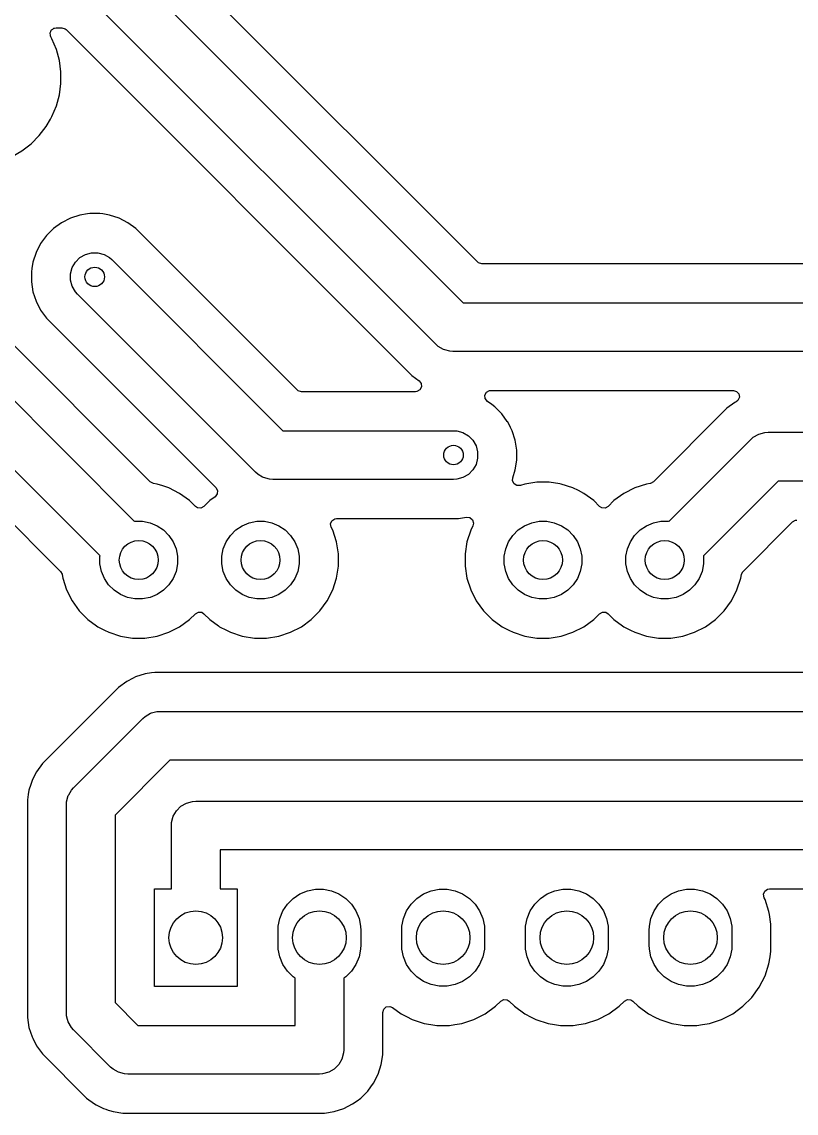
# Model space of a CAD drawing. Header units: inches. Extents: x 0.81 to 4.86, y -4.86 to -0.81.
# Drawn here: x 2.162 to 2.788, y -2.137 to -1.255 of the extents above; entities that cross this region are included whole.
import ezdxf

# ---------------------------------------------------------------- set-up
doc = ezdxf.new("R2010")
doc.units = ezdxf.units.IN
doc.header["$MEASUREMENT"] = 0
doc.layers.add('F.Cu', color=13, linetype='CONTINUOUS', true_color=0xc83434)

msp = doc.modelspace()

# ---------------------------------------------------------------- linework, layer by layer
at = {"layer": 'F.Cu', "linetype": 'CONTINUOUS'}
for p, q in [((2.23158, -1.19493), (2.51884, -1.48219)), ((2.49677, -1.5158), (2.20951, -1.22854)), ((2.53047, -1.44925), (2.31238, -1.23116)), ((2.18713, -1.26112), (2.18804, -1.2604)), ((2.18804, -1.2604), (2.18833, -1.26035)), ((2.18833, -1.26035), (2.18848, -1.26025)), ((2.18848, -1.26025), (2.18985, -1.26006)), ((2.18985, -1.26006), (2.19444, -1.26006)), ((2.19444, -1.26006), (2.19707, -1.26083)), ((2.19707, -1.26083), (2.19789, -1.26148)), ((2.18498, -1.2647), (2.18505, -1.26448)), ((2.18525, -1.26582), (2.18498, -1.2647)), ((2.18502, -1.26424), (2.1855, -1.26319)), ((2.18505, -1.26448), (2.18502, -1.26424)), ((2.18541, -1.26696), (2.18525, -1.26582)), ((2.18557, -1.26715), (2.18541, -1.26696)), ((2.1855, -1.26319), (2.18588, -1.26211)), ((2.18562, -1.26738), (2.18557, -1.26715)), ((2.18655, -1.26897), (2.18562, -1.26738)), ((2.18588, -1.26211), (2.18606, -1.26196)), ((2.18606, -1.26196), (2.18616, -1.26174)), ((2.18616, -1.26174), (2.18713, -1.26112)), ((2.1901, -1.27756), (2.18655, -1.26897)), ((2.19789, -1.26148), (2.47151, -1.53511)), ((2.19251, -1.28653), (2.1901, -1.27756)), ((2.19372, -1.29575), (2.19251, -1.28653)), ((2.19372, -1.30504), (2.19372, -1.29575)), ((2.19251, -1.31425), (2.19372, -1.30504)), ((2.1901, -1.32323), (2.19251, -1.31425)), ((2.18655, -1.33181), (2.1901, -1.32323)), ((2.17624, -1.34723), (2.1819, -1.33986)), ((2.1819, -1.33986), (2.18536, -1.33386)), ((2.18536, -1.33386), (2.18655, -1.33181)), ((2.18655, -1.33181), (2.18655, -1.33181)), ((2.16967, -1.3538), (2.17624, -1.34723)), ((2.1623, -1.35946), (2.16967, -1.3538)), ((2.15425, -1.36411), (2.1623, -1.35946)), ((2.21521, -1.41043), (2.2091, -1.4114)), ((2.21706, -1.41014), (2.21521, -1.41043)), ((2.22512, -1.41014), (2.21706, -1.41014)), ((2.22752, -1.41052), (2.22512, -1.41014)), ((2.23308, -1.4114), (2.22752, -1.41052)), ((2.19425, -1.41755), (2.18773, -1.42228)), ((2.20143, -1.41389), (2.19425, -1.41755)), ((2.19425, -1.41755), (2.19425, -1.41755)), ((2.2091, -1.4114), (2.20143, -1.41389)), ((2.24074, -1.41389), (2.23308, -1.4114)), ((2.23308, -1.4114), (2.23308, -1.4114)), ((2.23308, -1.4114), (2.23308, -1.4114)), ((2.24792, -1.41755), (2.24074, -1.41389)), ((2.25444, -1.42228), (2.24792, -1.41755)), ((2.18203, -1.42798), (2.1773, -1.4345)), ((2.18773, -1.42228), (2.18203, -1.42798)), ((2.32033, -1.48817), (2.25444, -1.42228)), ((2.1773, -1.4345), (2.17364, -1.44168)), ((2.1773, -1.4345), (2.1773, -1.4345)), ((2.17364, -1.44168), (2.17115, -1.44935)), ((2.20547, -1.44936), (2.2091, -1.44572)), ((2.2091, -1.44572), (2.21355, -1.44315)), ((2.21355, -1.44315), (2.21852, -1.44182)), ((2.21852, -1.44182), (2.22366, -1.44182)), ((2.22366, -1.44182), (2.22862, -1.44315)), ((2.22862, -1.44315), (2.23307, -1.44572)), ((2.23307, -1.44572), (2.23501, -1.44742)), ((2.17033, -1.45448), (2.16989, -1.45731)), ((2.17115, -1.44935), (2.17033, -1.45448)), ((2.20157, -1.45877), (2.2029, -1.45381)), ((2.2029, -1.45381), (2.20547, -1.44936)), ((2.23501, -1.44742), (2.37322, -1.58564)), ((2.53128, -1.4499), (2.53047, -1.44925)), ((2.53392, -1.45068), (2.53128, -1.4499)), ((3.05669, -1.45068), (2.53392, -1.45068)), ((2.16989, -1.45731), (2.16989, -1.46537)), ((2.20157, -1.46391), (2.20157, -1.45877)), ((2.16989, -1.46537), (2.17115, -1.47333)), ((2.2029, -1.46887), (2.20157, -1.46391)), ((2.20547, -1.47332), (2.2029, -1.46887)), ((2.2658, -1.62686), (2.11318, -1.47424)), ((2.17115, -1.47333), (2.17364, -1.48099)), ((2.17364, -1.48099), (2.1773, -1.48817)), ((2.20717, -1.47526), (2.20547, -1.47332)), ((2.35115, -1.61924), (2.20717, -1.47526)), ((2.1773, -1.48817), (2.18203, -1.49469)), ((2.38485, -1.55269), (2.32033, -1.48817)), ((2.51884, -1.48219), (3.05267, -1.48219)), ((2.18203, -1.49469), (2.25184, -1.5645)), ((2.09375, -1.49937), (2.25326, -1.65888)), ((2.49871, -1.51749), (2.49677, -1.5158)), ((2.49871, -1.5175), (2.49871, -1.51749)), ((2.50316, -1.52006), (2.49871, -1.5175)), ((2.5042, -1.52035), (2.50316, -1.52006)), ((2.50812, -1.52139), (2.5042, -1.52035)), ((2.51069, -1.52156), (2.50812, -1.52139)), ((2.50812, -1.52139), (2.50812, -1.52139)), ((3.04451, -1.52156), (2.51069, -1.52156)), ((2.22542, -1.68672), (2.07167, -1.53298)), ((2.47151, -1.53511), (2.47151, -1.53511)), ((2.47151, -1.53511), (2.47164, -1.53523)), ((2.47164, -1.53523), (2.47164, -1.53523)), ((2.47164, -1.53523), (2.47733, -1.54093)), ((2.47733, -1.54093), (2.48333, -1.54529)), ((2.48333, -1.54529), (2.48501, -1.54747)), ((2.48525, -1.55021), (2.48396, -1.55264)), ((2.48501, -1.54747), (2.48525, -1.55021)), ((2.38566, -1.55335), (2.38485, -1.55269)), ((2.3883, -1.55412), (2.38566, -1.55335)), ((2.48046, -1.55412), (2.3883, -1.55412)), ((2.48157, -1.554), (2.48046, -1.55412)), ((2.48396, -1.55264), (2.48157, -1.554)), ((2.53658, -1.55699), (2.53787, -1.55456)), ((2.53682, -1.55973), (2.53658, -1.55699)), ((2.5385, -1.56191), (2.53682, -1.55973)), ((2.53787, -1.55456), (2.54026, -1.55321)), ((2.54026, -1.55321), (2.54137, -1.55308)), ((2.54137, -1.55308), (2.73738, -1.55308)), ((2.73738, -1.55308), (2.74002, -1.55385)), ((2.74002, -1.55385), (2.74182, -1.55593)), ((2.74221, -1.55866), (2.74107, -1.56116)), ((2.74182, -1.55593), (2.74221, -1.55866)), ((2.06005, -1.56592), (2.19339, -1.69927)), ((2.25184, -1.5645), (2.31893, -1.63159)), ((2.54205, -1.56449), (2.5385, -1.56191)), ((2.5445, -1.56627), (2.54205, -1.56449)), ((2.5502, -1.57197), (2.5445, -1.56627)), ((2.73209, -1.56755), (2.67278, -1.62686)), ((2.73861, -1.56282), (2.73209, -1.56755)), ((2.7396, -1.56231), (2.73861, -1.56282)), ((2.73861, -1.56282), (2.73861, -1.56282)), ((2.74107, -1.56116), (2.7396, -1.56231)), ((2.55463, -1.57807), (2.5502, -1.57197)), ((2.55493, -1.57849), (2.55463, -1.57807)), ((2.55726, -1.58306), (2.55493, -1.57849)), ((2.37322, -1.58564), (2.51114, -1.58564)), ((2.51114, -1.58564), (2.51371, -1.58581)), ((2.51371, -1.58581), (2.51867, -1.58714)), ((2.51867, -1.58714), (2.52313, -1.58971)), ((2.55859, -1.58567), (2.55726, -1.58306)), ((2.56108, -1.59333), (2.55859, -1.58567)), ((2.55859, -1.58567), (2.55859, -1.58567)), ((2.55859, -1.58567), (2.55859, -1.58567)), ((2.75791, -1.58842), (2.76287, -1.58709)), ((2.76287, -1.58709), (2.76544, -1.58692)), ((2.76287, -1.58709), (2.76287, -1.58709)), ((2.76544, -1.58692), (2.9481, -1.58692)), ((2.52313, -1.58971), (2.52676, -1.59334)), ((2.52676, -1.59334), (2.52933, -1.59779)), ((2.56234, -1.60129), (2.56108, -1.59333)), ((2.68533, -1.65888), (2.75152, -1.59269)), ((2.75152, -1.59269), (2.75346, -1.59099)), ((2.75346, -1.59099), (2.75791, -1.58842)), ((2.75346, -1.59099), (2.75346, -1.59099)), ((2.52933, -1.59779), (2.53066, -1.60275)), ((2.53066, -1.60275), (2.53066, -1.60789)), ((2.56234, -1.60935), (2.56234, -1.60129)), ((2.52933, -1.61286), (2.52676, -1.61731)), ((2.53066, -1.60789), (2.52933, -1.61286)), ((2.56108, -1.61731), (2.56234, -1.60935)), ((2.35309, -1.62094), (2.35115, -1.61924)), ((2.35684, -1.62311), (2.35309, -1.62094)), ((2.35309, -1.62094), (2.35309, -1.62094)), ((2.52313, -1.62094), (2.51867, -1.62351)), ((2.52676, -1.61731), (2.52313, -1.62094)), ((2.55901, -1.6237), (2.56108, -1.61731)), ((2.26601, -1.62705), (2.2658, -1.62686)), ((2.26849, -1.62823), (2.26601, -1.62705)), ((2.27145, -1.6287), (2.26849, -1.62823)), ((2.27616, -1.63023), (2.27145, -1.6287)), ((2.28088, -1.63176), (2.27616, -1.63023)), ((2.35754, -1.62351), (2.35684, -1.62311)), ((2.3625, -1.62484), (2.35754, -1.62351)), ((2.36507, -1.62501), (2.3625, -1.62484)), ((2.3625, -1.62484), (2.3625, -1.62484)), ((2.51114, -1.62501), (2.36507, -1.62501)), ((2.51371, -1.62484), (2.51114, -1.62501)), ((2.51867, -1.62351), (2.51371, -1.62484)), ((2.55884, -1.62604), (2.55901, -1.6237)), ((2.56005, -1.62851), (2.55884, -1.62604)), ((2.56241, -1.62993), (2.56005, -1.62851)), ((2.56516, -1.62985), (2.56241, -1.62993)), ((2.56871, -1.6287), (2.56516, -1.62985)), ((2.57524, -1.62766), (2.56871, -1.6287)), ((2.56871, -1.6287), (2.56871, -1.6287)), ((2.57851, -1.62715), (2.57524, -1.62766)), ((2.58842, -1.62715), (2.57851, -1.62715)), ((2.59703, -1.62851), (2.58842, -1.62715)), ((2.59822, -1.6287), (2.59703, -1.62851)), ((2.60765, -1.63176), (2.59822, -1.6287)), ((2.66713, -1.6287), (2.6577, -1.63176)), ((2.67009, -1.62823), (2.66713, -1.6287)), ((2.67036, -1.62818), (2.67009, -1.62823)), ((2.67278, -1.62686), (2.67036, -1.62818)), ((2.77359, -1.62629), (2.71316, -1.68672)), ((2.93995, -1.62629), (2.77359, -1.62629)), ((2.28972, -1.63627), (2.28088, -1.63176)), ((2.28972, -1.63627), (2.28972, -1.63627)), ((2.28972, -1.63627), (2.28972, -1.63627)), ((2.29774, -1.64209), (2.28972, -1.63627)), ((2.31834, -1.63899), (2.31407, -1.64209)), ((2.3184, -1.63895), (2.31834, -1.63899)), ((2.32005, -1.63675), (2.3184, -1.63895)), ((2.31893, -1.63159), (2.32024, -1.634)), ((2.32024, -1.634), (2.32005, -1.63675)), ((2.61205, -1.634), (2.60765, -1.63176)), ((2.61649, -1.63627), (2.61205, -1.634)), ((2.61649, -1.63627), (2.61649, -1.63627)), ((2.61649, -1.63627), (2.61649, -1.63627)), ((2.62451, -1.64209), (2.61649, -1.63627)), ((2.64886, -1.63627), (2.64084, -1.64209)), ((2.6577, -1.63176), (2.64886, -1.63627)), ((2.30245, -1.64681), (2.29774, -1.64209)), ((2.29774, -1.64209), (2.29774, -1.64209)), ((2.3042, -1.64793), (2.30245, -1.64681)), ((2.30694, -1.64812), (2.3042, -1.64793)), ((2.30936, -1.64681), (2.30694, -1.64812)), ((2.31407, -1.64209), (2.30936, -1.64681)), ((2.31407, -1.64209), (2.31407, -1.64209)), ((2.62923, -1.64681), (2.62451, -1.64209)), ((2.62451, -1.64209), (2.62451, -1.64209)), ((2.63097, -1.64793), (2.62923, -1.64681)), ((2.63371, -1.64812), (2.63097, -1.64793)), ((2.63613, -1.64681), (2.63371, -1.64812)), ((2.64084, -1.64209), (2.63613, -1.64681)), ((2.64084, -1.64209), (2.64084, -1.64209)), ((2.41284, -1.65837), (2.41509, -1.65678)), ((2.41509, -1.65678), (2.41667, -1.65652)), ((2.41667, -1.65652), (2.51517, -1.65652)), ((2.51517, -1.65652), (2.52171, -1.65549)), ((2.51517, -1.65652), (2.51517, -1.65652)), ((2.52171, -1.65549), (2.52444, -1.65584)), ((2.52444, -1.65584), (2.52654, -1.65761)), ((2.52654, -1.65761), (2.52736, -1.66024)), ((2.78763, -1.65792), (2.78867, -1.65781)), ((2.25326, -1.65888), (2.25361, -1.65881)), ((2.25361, -1.65881), (2.25978, -1.65881)), ((2.25978, -1.65881), (2.26584, -1.66002)), ((2.26584, -1.66002), (2.27154, -1.66238)), ((2.27154, -1.66238), (2.27667, -1.66581)), ((2.27667, -1.66581), (2.28104, -1.67018)), ((2.33077, -1.67018), (2.33514, -1.66581)), ((2.33514, -1.66581), (2.34027, -1.66238)), ((2.34027, -1.66238), (2.34598, -1.66002)), ((2.34598, -1.66002), (2.35203, -1.65881)), ((2.35203, -1.65881), (2.35821, -1.65881)), ((2.35821, -1.65881), (2.36426, -1.66002)), ((2.36426, -1.66002), (2.36997, -1.66238)), ((2.36997, -1.66238), (2.3751, -1.66581)), ((2.3751, -1.66581), (2.37946, -1.67018)), ((2.41181, -1.66092), (2.41284, -1.65837)), ((2.41232, -1.66362), (2.41181, -1.66092)), ((2.41351, -1.66597), (2.41232, -1.66362)), ((2.41658, -1.6754), (2.41351, -1.66597)), ((2.41351, -1.66597), (2.41351, -1.66597)), ((2.41351, -1.66597), (2.41351, -1.66597)), ((2.52507, -1.66597), (2.522, -1.6754)), ((2.52682, -1.66253), (2.52507, -1.66597)), ((2.52736, -1.66024), (2.52682, -1.66253)), ((2.55912, -1.67018), (2.56348, -1.66581)), ((2.56348, -1.66581), (2.56862, -1.66238)), ((2.56862, -1.66238), (2.57432, -1.66002)), ((2.57432, -1.66002), (2.58038, -1.65881)), ((2.58038, -1.65881), (2.58655, -1.65881)), ((2.58655, -1.65881), (2.59261, -1.66002)), ((2.59261, -1.66002), (2.59831, -1.66238)), ((2.59831, -1.66238), (2.60345, -1.66581)), ((2.60345, -1.66581), (2.60781, -1.67018)), ((2.65754, -1.67018), (2.66191, -1.66581)), ((2.66191, -1.66581), (2.66704, -1.66238)), ((2.66704, -1.66238), (2.67275, -1.66002)), ((2.67275, -1.66002), (2.6788, -1.65881)), ((2.6788, -1.65881), (2.68498, -1.65881)), ((2.68498, -1.65881), (2.68533, -1.65888)), ((2.74519, -1.69927), (2.78522, -1.65924)), ((2.78522, -1.65924), (2.78763, -1.65792)), ((2.28104, -1.67018), (2.28447, -1.67531)), ((2.28447, -1.67531), (2.28683, -1.68101)), ((2.32498, -1.68101), (2.32734, -1.67531)), ((2.32734, -1.67531), (2.33077, -1.67018)), ((2.37946, -1.67018), (2.3829, -1.67531)), ((2.3829, -1.67531), (2.38526, -1.68101)), ((2.41813, -1.6852), (2.41658, -1.6754)), ((2.522, -1.6754), (2.52045, -1.6852)), ((2.55332, -1.68101), (2.55569, -1.67531)), ((2.55569, -1.67531), (2.55912, -1.67018)), ((2.60781, -1.67018), (2.61124, -1.67531)), ((2.61124, -1.67531), (2.6136, -1.68101)), ((2.65175, -1.68101), (2.65411, -1.67531)), ((2.65411, -1.67531), (2.65754, -1.67018)), ((2.28683, -1.68101), (2.28804, -1.68707)), ((2.32377, -1.68707), (2.32498, -1.68101)), ((2.38526, -1.68101), (2.38646, -1.68707)), ((2.55212, -1.68707), (2.55332, -1.68101)), ((2.6136, -1.68101), (2.61481, -1.68707)), ((2.65055, -1.68707), (2.65175, -1.68101)), ((2.22535, -1.68707), (2.22542, -1.68672)), ((2.22535, -1.69324), (2.22535, -1.68707)), ((2.28804, -1.68707), (2.28804, -1.69324)), ((2.32377, -1.69324), (2.32377, -1.68707)), ((2.38646, -1.68707), (2.38646, -1.69324)), ((2.41813, -1.69512), (2.41813, -1.6852)), ((2.52045, -1.6852), (2.52045, -1.69512)), ((2.55212, -1.69324), (2.55212, -1.68707)), ((2.61481, -1.68707), (2.61481, -1.69324)), ((2.65055, -1.69324), (2.65055, -1.68707)), ((2.71316, -1.68672), (2.71323, -1.68707)), ((2.71323, -1.68707), (2.71323, -1.69324)), ((2.19339, -1.69927), (2.19471, -1.70168)), ((2.19471, -1.70168), (2.19476, -1.70196)), ((2.19476, -1.70196), (2.19523, -1.70491)), ((2.22655, -1.6993), (2.22535, -1.69324)), ((2.22892, -1.705), (2.22655, -1.6993)), ((2.28683, -1.6993), (2.28447, -1.705)), ((2.28804, -1.69324), (2.28683, -1.6993)), ((2.32498, -1.6993), (2.32377, -1.69324)), ((2.32734, -1.705), (2.32498, -1.6993)), ((2.38526, -1.6993), (2.3829, -1.705)), ((2.38646, -1.69324), (2.38526, -1.6993)), ((2.41658, -1.70491), (2.41813, -1.69512)), ((2.52045, -1.69512), (2.522, -1.70491)), ((2.55332, -1.6993), (2.55212, -1.69324)), ((2.55569, -1.705), (2.55332, -1.6993)), ((2.6136, -1.6993), (2.61124, -1.705)), ((2.61481, -1.69324), (2.6136, -1.6993)), ((2.65175, -1.6993), (2.65055, -1.69324)), ((2.65411, -1.705), (2.65175, -1.6993)), ((2.71203, -1.6993), (2.70967, -1.705)), ((2.71323, -1.69324), (2.71203, -1.6993)), ((2.74335, -1.70491), (2.74382, -1.70196)), ((2.74382, -1.70196), (2.745, -1.69947)), ((2.745, -1.69947), (2.74519, -1.69927)), ((2.19523, -1.70491), (2.1983, -1.71435)), ((2.23235, -1.71014), (2.22892, -1.705)), ((2.23671, -1.7145), (2.23235, -1.71014)), ((2.28104, -1.71014), (2.27667, -1.7145)), ((2.28447, -1.705), (2.28104, -1.71014)), ((2.33077, -1.71014), (2.32734, -1.705)), ((2.33514, -1.7145), (2.33077, -1.71014)), ((2.37946, -1.71014), (2.3751, -1.7145)), ((2.3829, -1.705), (2.37946, -1.71014)), ((2.41351, -1.71435), (2.41658, -1.70491)), ((2.522, -1.70491), (2.52507, -1.71435)), ((2.55912, -1.71014), (2.55569, -1.705)), ((2.56348, -1.7145), (2.55912, -1.71014)), ((2.60781, -1.71014), (2.60345, -1.7145)), ((2.61124, -1.705), (2.60781, -1.71014)), ((2.65754, -1.71014), (2.65411, -1.705)), ((2.66191, -1.7145), (2.65754, -1.71014)), ((2.70624, -1.71014), (2.70187, -1.7145)), ((2.70967, -1.705), (2.70624, -1.71014)), ((2.74029, -1.71435), (2.74335, -1.70491)), ((2.1983, -1.71435), (2.2028, -1.72318)), ((2.24185, -1.71793), (2.23671, -1.7145)), ((2.24755, -1.7203), (2.24185, -1.71793)), ((2.27154, -1.71793), (2.26584, -1.7203)), ((2.27667, -1.7145), (2.27154, -1.71793)), ((2.34027, -1.71793), (2.33514, -1.7145)), ((2.34598, -1.7203), (2.34027, -1.71793)), ((2.36997, -1.71793), (2.36426, -1.7203)), ((2.3751, -1.7145), (2.36997, -1.71793)), ((2.40901, -1.72318), (2.41351, -1.71435)), ((2.52507, -1.71435), (2.52957, -1.72318)), ((2.56862, -1.71793), (2.56348, -1.7145)), ((2.57432, -1.7203), (2.56862, -1.71793)), ((2.59831, -1.71793), (2.59261, -1.7203)), ((2.60345, -1.7145), (2.59831, -1.71793)), ((2.66704, -1.71793), (2.66191, -1.7145)), ((2.67275, -1.7203), (2.66704, -1.71793)), ((2.69674, -1.71793), (2.69103, -1.7203)), ((2.70187, -1.7145), (2.69674, -1.71793)), ((2.73578, -1.72318), (2.74029, -1.71435)), ((2.2028, -1.72318), (2.20863, -1.73121)), ((2.25361, -1.7215), (2.24755, -1.7203)), ((2.25978, -1.7215), (2.25361, -1.7215)), ((2.26584, -1.7203), (2.25978, -1.7215)), ((2.35203, -1.7215), (2.34598, -1.7203)), ((2.35821, -1.7215), (2.35203, -1.7215)), ((2.36426, -1.7203), (2.35821, -1.7215)), ((2.40318, -1.73121), (2.40901, -1.72318)), ((2.52957, -1.72318), (2.5354, -1.73121)), ((2.58038, -1.7215), (2.57432, -1.7203)), ((2.58655, -1.7215), (2.58038, -1.7215)), ((2.59261, -1.7203), (2.58655, -1.7215)), ((2.6788, -1.7215), (2.67275, -1.7203)), ((2.68498, -1.7215), (2.6788, -1.7215)), ((2.69103, -1.7203), (2.68498, -1.7215)), ((2.72995, -1.73121), (2.73578, -1.72318)), ((2.20863, -1.73121), (2.20863, -1.73121)), ((2.20863, -1.73121), (2.21564, -1.73822)), ((2.29774, -1.73822), (2.30245, -1.73351)), ((2.30245, -1.73351), (2.30487, -1.73219)), ((2.30487, -1.73219), (2.30761, -1.73239)), ((2.30761, -1.73239), (2.30936, -1.73351)), ((2.30936, -1.73351), (2.31407, -1.73822)), ((2.39617, -1.73822), (2.40318, -1.73121)), ((2.5354, -1.73121), (2.5354, -1.73121)), ((2.5354, -1.73121), (2.54242, -1.73822)), ((2.62451, -1.73822), (2.62923, -1.73351)), ((2.62923, -1.73351), (2.63164, -1.73219)), ((2.63164, -1.73219), (2.63438, -1.73239)), ((2.63438, -1.73239), (2.63613, -1.73351)), ((2.63613, -1.73351), (2.64084, -1.73822)), ((2.72294, -1.73822), (2.72995, -1.73121)), ((2.21564, -1.73822), (2.21564, -1.73822)), ((2.21564, -1.73822), (2.22264, -1.74331)), ((2.22264, -1.74331), (2.22367, -1.74405)), ((2.22367, -1.74405), (2.22912, -1.74683)), ((2.28088, -1.74855), (2.28972, -1.74405)), ((2.28972, -1.74405), (2.29774, -1.73822)), ((2.31407, -1.73822), (2.31407, -1.73822)), ((2.31407, -1.73822), (2.32107, -1.74331)), ((2.32107, -1.74331), (2.32209, -1.74405)), ((2.32209, -1.74405), (2.32755, -1.74683)), ((2.37931, -1.74855), (2.38814, -1.74405)), ((2.38814, -1.74405), (2.39617, -1.73822)), ((2.54242, -1.73822), (2.54242, -1.73822)), ((2.54242, -1.73822), (2.54941, -1.74331)), ((2.54941, -1.74331), (2.55044, -1.74405)), ((2.55044, -1.74405), (2.5559, -1.74683)), ((2.60765, -1.74855), (2.61649, -1.74405)), ((2.61649, -1.74405), (2.62451, -1.73822)), ((2.64084, -1.73822), (2.64084, -1.73822)), ((2.64084, -1.73822), (2.64784, -1.74331)), ((2.64784, -1.74331), (2.64886, -1.74405)), ((2.64886, -1.74405), (2.65432, -1.74683)), ((2.70608, -1.74855), (2.71492, -1.74405)), ((2.71492, -1.74405), (2.72294, -1.73822)), ((2.22912, -1.74683), (2.2325, -1.74855)), ((2.2325, -1.74855), (2.2325, -1.74855)), ((2.2325, -1.74855), (2.2325, -1.74855)), ((2.2325, -1.74855), (2.24194, -1.75162)), ((2.24194, -1.75162), (2.25173, -1.75317)), ((2.25173, -1.75317), (2.25173, -1.75317)), ((2.25173, -1.75317), (2.26165, -1.75317)), ((2.26165, -1.75317), (2.27145, -1.75162)), ((2.26165, -1.75317), (2.26165, -1.75317)), ((2.27145, -1.75162), (2.28088, -1.74855)), ((2.32755, -1.74683), (2.33093, -1.74855)), ((2.33093, -1.74855), (2.33093, -1.74855)), ((2.33093, -1.74855), (2.33093, -1.74855)), ((2.33093, -1.74855), (2.34036, -1.75162)), ((2.34036, -1.75162), (2.35016, -1.75317)), ((2.35016, -1.75317), (2.35016, -1.75317)), ((2.35016, -1.75317), (2.36008, -1.75317)), ((2.36008, -1.75317), (2.36987, -1.75162)), ((2.36008, -1.75317), (2.36008, -1.75317)), ((2.36987, -1.75162), (2.37931, -1.74855)), ((2.5559, -1.74683), (2.55928, -1.74855)), ((2.55928, -1.74855), (2.55928, -1.74855)), ((2.55928, -1.74855), (2.55928, -1.74855)), ((2.55928, -1.74855), (2.56871, -1.75162)), ((2.56871, -1.75162), (2.57851, -1.75317)), ((2.57851, -1.75317), (2.57851, -1.75317)), ((2.57851, -1.75317), (2.58842, -1.75317)), ((2.58842, -1.75317), (2.59822, -1.75162)), ((2.58842, -1.75317), (2.58842, -1.75317)), ((2.59822, -1.75162), (2.60765, -1.74855)), ((2.65432, -1.74683), (2.6577, -1.74855)), ((2.6577, -1.74855), (2.6577, -1.74855)), ((2.6577, -1.74855), (2.6577, -1.74855)), ((2.6577, -1.74855), (2.66713, -1.75162)), ((2.66713, -1.75162), (2.67693, -1.75317)), ((2.67693, -1.75317), (2.67693, -1.75317)), ((2.67693, -1.75317), (2.68685, -1.75317)), ((2.68685, -1.75317), (2.69665, -1.75162)), ((2.68685, -1.75317), (2.68685, -1.75317)), ((2.69665, -1.75162), (2.70608, -1.74855)), ((2.2671, -1.78132), (2.2618, -1.78216)), ((2.26976, -1.7809), (2.2671, -1.78132)), ((3.87235, -1.7809), (2.26976, -1.7809)), ((2.24695, -1.78831), (2.24043, -1.79305)), ((2.2521, -1.78569), (2.24695, -1.78831)), ((2.25413, -1.78465), (2.2521, -1.78569)), ((2.2521, -1.78569), (2.2521, -1.78569)), ((2.2618, -1.78216), (2.25413, -1.78465)), ((2.25413, -1.78465), (2.25413, -1.78465)), ((2.24043, -1.79305), (2.1788, -1.85468)), ((2.25987, -1.81818), (2.2618, -1.81649)), ((2.2618, -1.81649), (2.26625, -1.81392)), ((2.2618, -1.81649), (2.2618, -1.81649)), ((2.26625, -1.81392), (2.26698, -1.81372)), ((2.26698, -1.81372), (2.27122, -1.81259)), ((2.27122, -1.81259), (2.27379, -1.81242)), ((2.27122, -1.81259), (2.27122, -1.81259)), ((2.27379, -1.81242), (3.86832, -1.81242)), ((2.20394, -1.87411), (2.25987, -1.81818)), ((2.28194, -1.85179), (2.23754, -1.89619)), ((3.86017, -1.85179), (2.28194, -1.85179)), ((2.1788, -1.85468), (2.17407, -1.8612)), ((2.17041, -1.86838), (2.16937, -1.87158)), ((2.17306, -1.86318), (2.17041, -1.86838)), ((2.17407, -1.8612), (2.17306, -1.86318)), ((2.17407, -1.8612), (2.17407, -1.8612)), ((2.16792, -1.87604), (2.16736, -1.87955)), ((2.16937, -1.87158), (2.16792, -1.87604)), ((2.16792, -1.87604), (2.16792, -1.87604)), ((2.20011, -1.87975), (2.20224, -1.87605)), ((2.20224, -1.87605), (2.20394, -1.87411)), ((2.20224, -1.87605), (2.20224, -1.87605)), ((2.16736, -1.87955), (2.16666, -1.884)), ((2.16666, -1.884), (2.16666, -2.05991)), ((2.19817, -1.88803), (2.19834, -1.88546)), ((2.19834, -1.88546), (2.19967, -1.8805)), ((2.19834, -1.88546), (2.19834, -1.88546)), ((2.19967, -1.8805), (2.20011, -1.87975)), ((2.29077, -1.88904), (2.29522, -1.88647)), ((2.29522, -1.88647), (2.30019, -1.88514)), ((2.30019, -1.88514), (2.30276, -1.88497)), ((2.30276, -1.88497), (2.85341, -1.88497)), ((2.19817, -2.05588), (2.19817, -1.88803)), ((2.28457, -1.89712), (2.28714, -1.89267)), ((2.28714, -1.89267), (2.29077, -1.88904)), ((2.23754, -1.89619), (2.23754, -2.04773)), ((2.28307, -1.90466), (2.28324, -1.90209)), ((2.28307, -1.95591), (2.28307, -1.90466)), ((2.28324, -1.90209), (2.28457, -1.89712)), ((2.84526, -1.92434), (2.32244, -1.92434)), ((2.32244, -1.92434), (2.32244, -1.95591)), ((2.26929, -2.03465), (2.26929, -1.95591)), ((2.26929, -1.95591), (2.28307, -1.95591)), ((2.32244, -1.95591), (2.33622, -1.95591)), ((2.33622, -1.95591), (2.33622, -2.03465)), ((2.38698, -1.95986), (2.39304, -1.95735)), ((2.39304, -1.95735), (2.39948, -1.95607)), ((2.39948, -1.95607), (2.40604, -1.95607)), ((2.40604, -1.95607), (2.41247, -1.95735)), ((2.41247, -1.95735), (2.41853, -1.95986)), ((2.48698, -1.95986), (2.49304, -1.95735)), ((2.49304, -1.95735), (2.49948, -1.95607)), ((2.49948, -1.95607), (2.50604, -1.95607)), ((2.50604, -1.95607), (2.51247, -1.95735)), ((2.51247, -1.95735), (2.51853, -1.95986)), ((2.58698, -1.95986), (2.59304, -1.95735)), ((2.59304, -1.95735), (2.59948, -1.95607)), ((2.59948, -1.95607), (2.60604, -1.95607)), ((2.60604, -1.95607), (2.61247, -1.95735)), ((2.61247, -1.95735), (2.61853, -1.95986)), ((2.68698, -1.95986), (2.69304, -1.95735)), ((2.69304, -1.95735), (2.69948, -1.95607)), ((2.69948, -1.95607), (2.70604, -1.95607)), ((2.70604, -1.95607), (2.71247, -1.95735)), ((2.71247, -1.95735), (2.71853, -1.95986)), ((2.76172, -1.96025), (2.76275, -1.9577)), ((2.76275, -1.9577), (2.765, -1.95612)), ((2.765, -1.95612), (2.76658, -1.95586)), ((2.76658, -1.95586), (2.83018, -1.95586)), ((2.37689, -1.96814), (2.38153, -1.9635)), ((2.38153, -1.9635), (2.38698, -1.95986)), ((2.41853, -1.95986), (2.42399, -1.9635)), ((2.42399, -1.9635), (2.42862, -1.96814)), ((2.47689, -1.96814), (2.48153, -1.9635)), ((2.48153, -1.9635), (2.48698, -1.95986)), ((2.51853, -1.95986), (2.52399, -1.9635)), ((2.52399, -1.9635), (2.52862, -1.96814)), ((2.57689, -1.96814), (2.58153, -1.9635)), ((2.58153, -1.9635), (2.58698, -1.95986)), ((2.61853, -1.95986), (2.62399, -1.9635)), ((2.62399, -1.9635), (2.62862, -1.96814)), ((2.67689, -1.96814), (2.68153, -1.9635)), ((2.68153, -1.9635), (2.68698, -1.95986)), ((2.71853, -1.95986), (2.72399, -1.9635)), ((2.72399, -1.9635), (2.72862, -1.96814)), ((2.76223, -1.96296), (2.76172, -1.96025)), ((2.76298, -1.96443), (2.76223, -1.96296)), ((2.76614, -1.97415), (2.76298, -1.96443)), ((2.37073, -1.97966), (2.37324, -1.97359)), ((2.37324, -1.97359), (2.37689, -1.96814)), ((2.42862, -1.96814), (2.43227, -1.97359)), ((2.43227, -1.97359), (2.43478, -1.97966)), ((2.47073, -1.97966), (2.47324, -1.97359)), ((2.47324, -1.97359), (2.47689, -1.96814)), ((2.52862, -1.96814), (2.53227, -1.97359)), ((2.53227, -1.97359), (2.53478, -1.97966)), ((2.57073, -1.97966), (2.57324, -1.97359)), ((2.57324, -1.97359), (2.57689, -1.96814)), ((2.62862, -1.96814), (2.63227, -1.97359)), ((2.63227, -1.97359), (2.63478, -1.97966)), ((2.67073, -1.97966), (2.67324, -1.97359)), ((2.67324, -1.97359), (2.67689, -1.96814)), ((2.72862, -1.96814), (2.73227, -1.97359)), ((2.73227, -1.97359), (2.73478, -1.97966)), ((2.76652, -1.97657), (2.76614, -1.97415)), ((2.36945, -1.98609), (2.37073, -1.97966)), ((2.43478, -1.97966), (2.43606, -1.98609)), ((2.46945, -1.98609), (2.47073, -1.97966)), ((2.53478, -1.97966), (2.53606, -1.98609)), ((2.56945, -1.98609), (2.57073, -1.97966)), ((2.63478, -1.97966), (2.63606, -1.98609)), ((2.66945, -1.98609), (2.67073, -1.97966)), ((2.73478, -1.97966), (2.73606, -1.98609)), ((2.76774, -1.98426), (2.76652, -1.97657)), ((2.36929, -1.98937), (2.36945, -1.98609)), ((2.36929, -2.00118), (2.36929, -1.98937)), ((2.43606, -1.98609), (2.43622, -1.98937)), ((2.43622, -1.98937), (2.43622, -2.00118)), ((2.46929, -1.98937), (2.46945, -1.98609)), ((2.46929, -2.00118), (2.46929, -1.98937)), ((2.53606, -1.98609), (2.53622, -1.98937)), ((2.53622, -1.98937), (2.53622, -2.00118)), ((2.56929, -1.98937), (2.56945, -1.98609)), ((2.56929, -2.00118), (2.56929, -1.98937)), ((2.63606, -1.98609), (2.63622, -1.98937)), ((2.63622, -1.98937), (2.63622, -2.00118)), ((2.66929, -1.98937), (2.66945, -1.98609)), ((2.66929, -2.00118), (2.66929, -1.98937)), ((2.73606, -1.98609), (2.73622, -1.98937)), ((2.73622, -1.98937), (2.73622, -2.00118)), ((2.76774, -2.0063), (2.76774, -1.98426)), ((2.36945, -2.00446), (2.36929, -2.00118)), ((2.43622, -2.00118), (2.43606, -2.00446)), ((2.46945, -2.00446), (2.46929, -2.00118)), ((2.53622, -2.00118), (2.53606, -2.00446)), ((2.56945, -2.00446), (2.56929, -2.00118)), ((2.63622, -2.00118), (2.63606, -2.00446)), ((2.66945, -2.00446), (2.66929, -2.00118)), ((2.73622, -2.00118), (2.73606, -2.00446)), ((2.37073, -2.0109), (2.36945, -2.00446)), ((2.43606, -2.00446), (2.43478, -2.0109)), ((2.47073, -2.0109), (2.46945, -2.00446)), ((2.53606, -2.00446), (2.53478, -2.0109)), ((2.57073, -2.0109), (2.56945, -2.00446)), ((2.63606, -2.00446), (2.63478, -2.0109)), ((2.67073, -2.0109), (2.66945, -2.00446)), ((2.73606, -2.00446), (2.73478, -2.0109)), ((2.76703, -2.01076), (2.76774, -2.0063)), ((2.37324, -2.01696), (2.37073, -2.0109)), ((2.37689, -2.02241), (2.37324, -2.01696)), ((2.43227, -2.01696), (2.42862, -2.02241)), ((2.43478, -2.0109), (2.43227, -2.01696)), ((2.47324, -2.01696), (2.47073, -2.0109)), ((2.47689, -2.02241), (2.47324, -2.01696)), ((2.53227, -2.01696), (2.52862, -2.02241)), ((2.53478, -2.0109), (2.53227, -2.01696)), ((2.57324, -2.01696), (2.57073, -2.0109)), ((2.57689, -2.02241), (2.57324, -2.01696)), ((2.63227, -2.01696), (2.62862, -2.02241)), ((2.63478, -2.0109), (2.63227, -2.01696)), ((2.67324, -2.01696), (2.67073, -2.0109)), ((2.67689, -2.02241), (2.67324, -2.01696)), ((2.73227, -2.01696), (2.72862, -2.02241)), ((2.73478, -2.0109), (2.73227, -2.01696)), ((2.76298, -2.02612), (2.76614, -2.0164)), ((2.76614, -2.0164), (2.76703, -2.01076)), ((2.38153, -2.02705), (2.37689, -2.02241)), ((2.38307, -2.02808), (2.38153, -2.02705)), ((2.38307, -2.06621), (2.38307, -2.02808)), ((2.42399, -2.02705), (2.42244, -2.02808)), ((2.42244, -2.02808), (2.42244, -2.08589)), ((2.42862, -2.02241), (2.42399, -2.02705)), ((2.48153, -2.02705), (2.47689, -2.02241)), ((2.48698, -2.03069), (2.48153, -2.02705)), ((2.52399, -2.02705), (2.51853, -2.03069)), ((2.52862, -2.02241), (2.52399, -2.02705)), ((2.58153, -2.02705), (2.57689, -2.02241)), ((2.58698, -2.03069), (2.58153, -2.02705)), ((2.62399, -2.02705), (2.61853, -2.03069)), ((2.62862, -2.02241), (2.62399, -2.02705)), ((2.68153, -2.02705), (2.67689, -2.02241)), ((2.68698, -2.03069), (2.68153, -2.02705)), ((2.72399, -2.02705), (2.71853, -2.03069)), ((2.72862, -2.02241), (2.72399, -2.02705)), ((2.75833, -2.03524), (2.76298, -2.02612)), ((2.33622, -2.03465), (2.26929, -2.03465)), ((2.49304, -2.0332), (2.48698, -2.03069)), ((2.49948, -2.03448), (2.49304, -2.0332)), ((2.50604, -2.03448), (2.49948, -2.03448)), ((2.51247, -2.0332), (2.50604, -2.03448)), ((2.51853, -2.03069), (2.51247, -2.0332)), ((2.59304, -2.0332), (2.58698, -2.03069)), ((2.59948, -2.03448), (2.59304, -2.0332)), ((2.60604, -2.03448), (2.59948, -2.03448)), ((2.61247, -2.0332), (2.60604, -2.03448)), ((2.61853, -2.03069), (2.61247, -2.0332)), ((2.69304, -2.0332), (2.68698, -2.03069)), ((2.69948, -2.03448), (2.69304, -2.0332)), ((2.70604, -2.03448), (2.69948, -2.03448)), ((2.71247, -2.0332), (2.70604, -2.03448)), ((2.71853, -2.03069), (2.71247, -2.0332)), ((2.75232, -2.04351), (2.75833, -2.03524)), ((2.5493, -2.04653), (2.55172, -2.04521)), ((2.55172, -2.04521), (2.55446, -2.04541)), ((2.55446, -2.04541), (2.55621, -2.04653)), ((2.6493, -2.04653), (2.65172, -2.04521)), ((2.65172, -2.04521), (2.65446, -2.04541)), ((2.65446, -2.04541), (2.65621, -2.04653)), ((2.74509, -2.05075), (2.75232, -2.04351)), ((2.23754, -2.04773), (2.25602, -2.06621)), ((2.45396, -2.05563), (2.45473, -2.05299)), ((2.45473, -2.05299), (2.45681, -2.05119)), ((2.45681, -2.05119), (2.45953, -2.0508)), ((2.45953, -2.0508), (2.46171, -2.05168)), ((2.46171, -2.05168), (2.4687, -2.05676)), ((2.53681, -2.05676), (2.54509, -2.05075)), ((2.54509, -2.05075), (2.5493, -2.04653)), ((2.55621, -2.04653), (2.56042, -2.05075)), ((2.56042, -2.05075), (2.5687, -2.05676)), ((2.63681, -2.05676), (2.64509, -2.05075)), ((2.64509, -2.05075), (2.6493, -2.04653)), ((2.65621, -2.04653), (2.66042, -2.05075)), ((2.66042, -2.05075), (2.6687, -2.05676)), ((2.73681, -2.05676), (2.74509, -2.05075)), ((2.16666, -2.05991), (2.16792, -2.06787)), ((2.19834, -2.05845), (2.19817, -2.05588)), ((2.19913, -2.0614), (2.19834, -2.05845)), ((2.19834, -2.05845), (2.19834, -2.05845)), ((2.19967, -2.06342), (2.19913, -2.0614)), ((2.20224, -2.06787), (2.19967, -2.06342)), ((2.45396, -2.08992), (2.45396, -2.05563)), ((2.4687, -2.05676), (2.473, -2.05895)), ((2.473, -2.05895), (2.47781, -2.0614)), ((2.47781, -2.0614), (2.47781, -2.0614)), ((2.47781, -2.0614), (2.47781, -2.0614)), ((2.47781, -2.0614), (2.48754, -2.06456)), ((2.51797, -2.06456), (2.5277, -2.0614)), ((2.5277, -2.0614), (2.53681, -2.05676)), ((2.5687, -2.05676), (2.57397, -2.05944)), ((2.57397, -2.05944), (2.57781, -2.0614)), ((2.57781, -2.0614), (2.57781, -2.0614)), ((2.57781, -2.0614), (2.57781, -2.0614)), ((2.57781, -2.0614), (2.58754, -2.06456)), ((2.61797, -2.06456), (2.6277, -2.0614)), ((2.6277, -2.0614), (2.63681, -2.05676)), ((2.6687, -2.05676), (2.67397, -2.05944)), ((2.67397, -2.05944), (2.67781, -2.0614)), ((2.67781, -2.0614), (2.67781, -2.0614)), ((2.67781, -2.0614), (2.67781, -2.0614)), ((2.67781, -2.0614), (2.68754, -2.06456)), ((2.71797, -2.06456), (2.7277, -2.0614)), ((2.7277, -2.0614), (2.73681, -2.05676)), ((2.16792, -2.06787), (2.16792, -2.06787)), ((2.16792, -2.06787), (2.16792, -2.06787)), ((2.16792, -2.06787), (2.16912, -2.07158)), ((2.16912, -2.07158), (2.17041, -2.07554)), ((2.20394, -2.0698), (2.20224, -2.06787)), ((2.20224, -2.06787), (2.20224, -2.06787)), ((2.23395, -2.09981), (2.20394, -2.0698)), ((2.25602, -2.06621), (2.38307, -2.06621)), ((2.48754, -2.06456), (2.49274, -2.06539)), ((2.49274, -2.06539), (2.49764, -2.06616)), ((2.49764, -2.06616), (2.49764, -2.06616)), ((2.49764, -2.06616), (2.50787, -2.06616)), ((2.50787, -2.06616), (2.51233, -2.06545)), ((2.51233, -2.06545), (2.51797, -2.06456)), ((2.58754, -2.06456), (2.59274, -2.06539)), ((2.59274, -2.06539), (2.59764, -2.06616)), ((2.59764, -2.06616), (2.59764, -2.06616)), ((2.59764, -2.06616), (2.60787, -2.06616)), ((2.60787, -2.06616), (2.61233, -2.06545)), ((2.61233, -2.06545), (2.61797, -2.06456)), ((2.68754, -2.06456), (2.69274, -2.06539)), ((2.69274, -2.06539), (2.69764, -2.06616)), ((2.69764, -2.06616), (2.69764, -2.06616)), ((2.69764, -2.06616), (2.70787, -2.06616)), ((2.70787, -2.06616), (2.71233, -2.06545)), ((2.71233, -2.06545), (2.71797, -2.06456)), ((2.17041, -2.07554), (2.17094, -2.07657)), ((2.17094, -2.07657), (2.17407, -2.08272)), ((2.17407, -2.08272), (2.1788, -2.08924)), ((2.1788, -2.08924), (2.21452, -2.12495)), ((2.42227, -2.08846), (2.42094, -2.09343)), ((2.42244, -2.08589), (2.42227, -2.08846)), ((2.4527, -2.09788), (2.45396, -2.08992)), ((2.41837, -2.09788), (2.41474, -2.10151)), ((2.42094, -2.09343), (2.41837, -2.09788)), ((2.45021, -2.10555), (2.4527, -2.09788)), ((2.23589, -2.10151), (2.23395, -2.09981)), ((2.24034, -2.10408), (2.23589, -2.10151)), ((2.23589, -2.10151), (2.23589, -2.10151)), ((2.2453, -2.10541), (2.24034, -2.10408)), ((2.24787, -2.10558), (2.2453, -2.10541)), ((2.2453, -2.10541), (2.2453, -2.10541)), ((2.40276, -2.10558), (2.24787, -2.10558)), ((2.40533, -2.10541), (2.40276, -2.10558)), ((2.41029, -2.10408), (2.40533, -2.10541)), ((2.41474, -2.10151), (2.41029, -2.10408)), ((2.44655, -2.11273), (2.45021, -2.10555)), ((2.44181, -2.11925), (2.44436, -2.11574)), ((2.44436, -2.11574), (2.44655, -2.11273)), ((2.21452, -2.12495), (2.22104, -2.12968)), ((2.43325, -2.12702), (2.43611, -2.12495)), ((2.43611, -2.12495), (2.44181, -2.11925)), ((2.43611, -2.12495), (2.43611, -2.12495)), ((2.43611, -2.12495), (2.43611, -2.12495)), ((2.44181, -2.11925), (2.44181, -2.11925)), ((2.44181, -2.11925), (2.44181, -2.11925)), ((2.22104, -2.12968), (2.22221, -2.13028)), ((2.22221, -2.13028), (2.22822, -2.13334)), ((2.22822, -2.13334), (2.22822, -2.13334)), ((2.22822, -2.13334), (2.22822, -2.13334)), ((2.22822, -2.13334), (2.2302, -2.13399)), ((2.2302, -2.13399), (2.23205, -2.13459)), ((2.41475, -2.13583), (2.42241, -2.13334)), ((2.42241, -2.13334), (2.42959, -2.12968)), ((2.42959, -2.12968), (2.43325, -2.12702)), ((2.23205, -2.13459), (2.23205, -2.13459)), ((2.23205, -2.13459), (2.23301, -2.1349)), ((2.23301, -2.1349), (2.23588, -2.13583)), ((2.23588, -2.13583), (2.24384, -2.13709)), ((2.24384, -2.13709), (2.24384, -2.13709)), ((2.24384, -2.13709), (2.40679, -2.13709)), ((2.40679, -2.13709), (2.41475, -2.13583)), ((2.40679, -2.13709), (2.40679, -2.13709))]:
    msp.add_line(p, q, dxfattribs=at)
at = {"layer": 'F.Cu'}
for centre, radius in [((2.22109, -1.46134), 0.00787), ((2.22109, -1.46134), 0.00787), ((2.51114, -1.60532), 0.00787), ((2.51114, -1.60532), 0.00787), ((2.25669, -1.69016), 0.01575), ((2.25669, -1.69016), 0.01575), ((2.35512, -1.69016), 0.01575), ((2.35512, -1.69016), 0.01575), ((2.58346, -1.69016), 0.01575), ((2.58346, -1.69016), 0.01575), ((2.68189, -1.69016), 0.01575), ((2.68189, -1.69016), 0.01575), ((2.30276, -1.99528), 0.02165), ((2.30276, -1.99528), 0.02165), ((2.40276, -1.99528), 0.02165), ((2.40276, -1.99528), 0.02165), ((2.50276, -1.99528), 0.02165), ((2.50276, -1.99528), 0.02165), ((2.60276, -1.99528), 0.02165), ((2.60276, -1.99528), 0.02165), ((2.70276, -1.99528), 0.02165), ((2.70276, -1.99528), 0.02165)]:
    msp.add_circle(centre, radius, dxfattribs=at)

doc.saveas('drawing.dxf')
